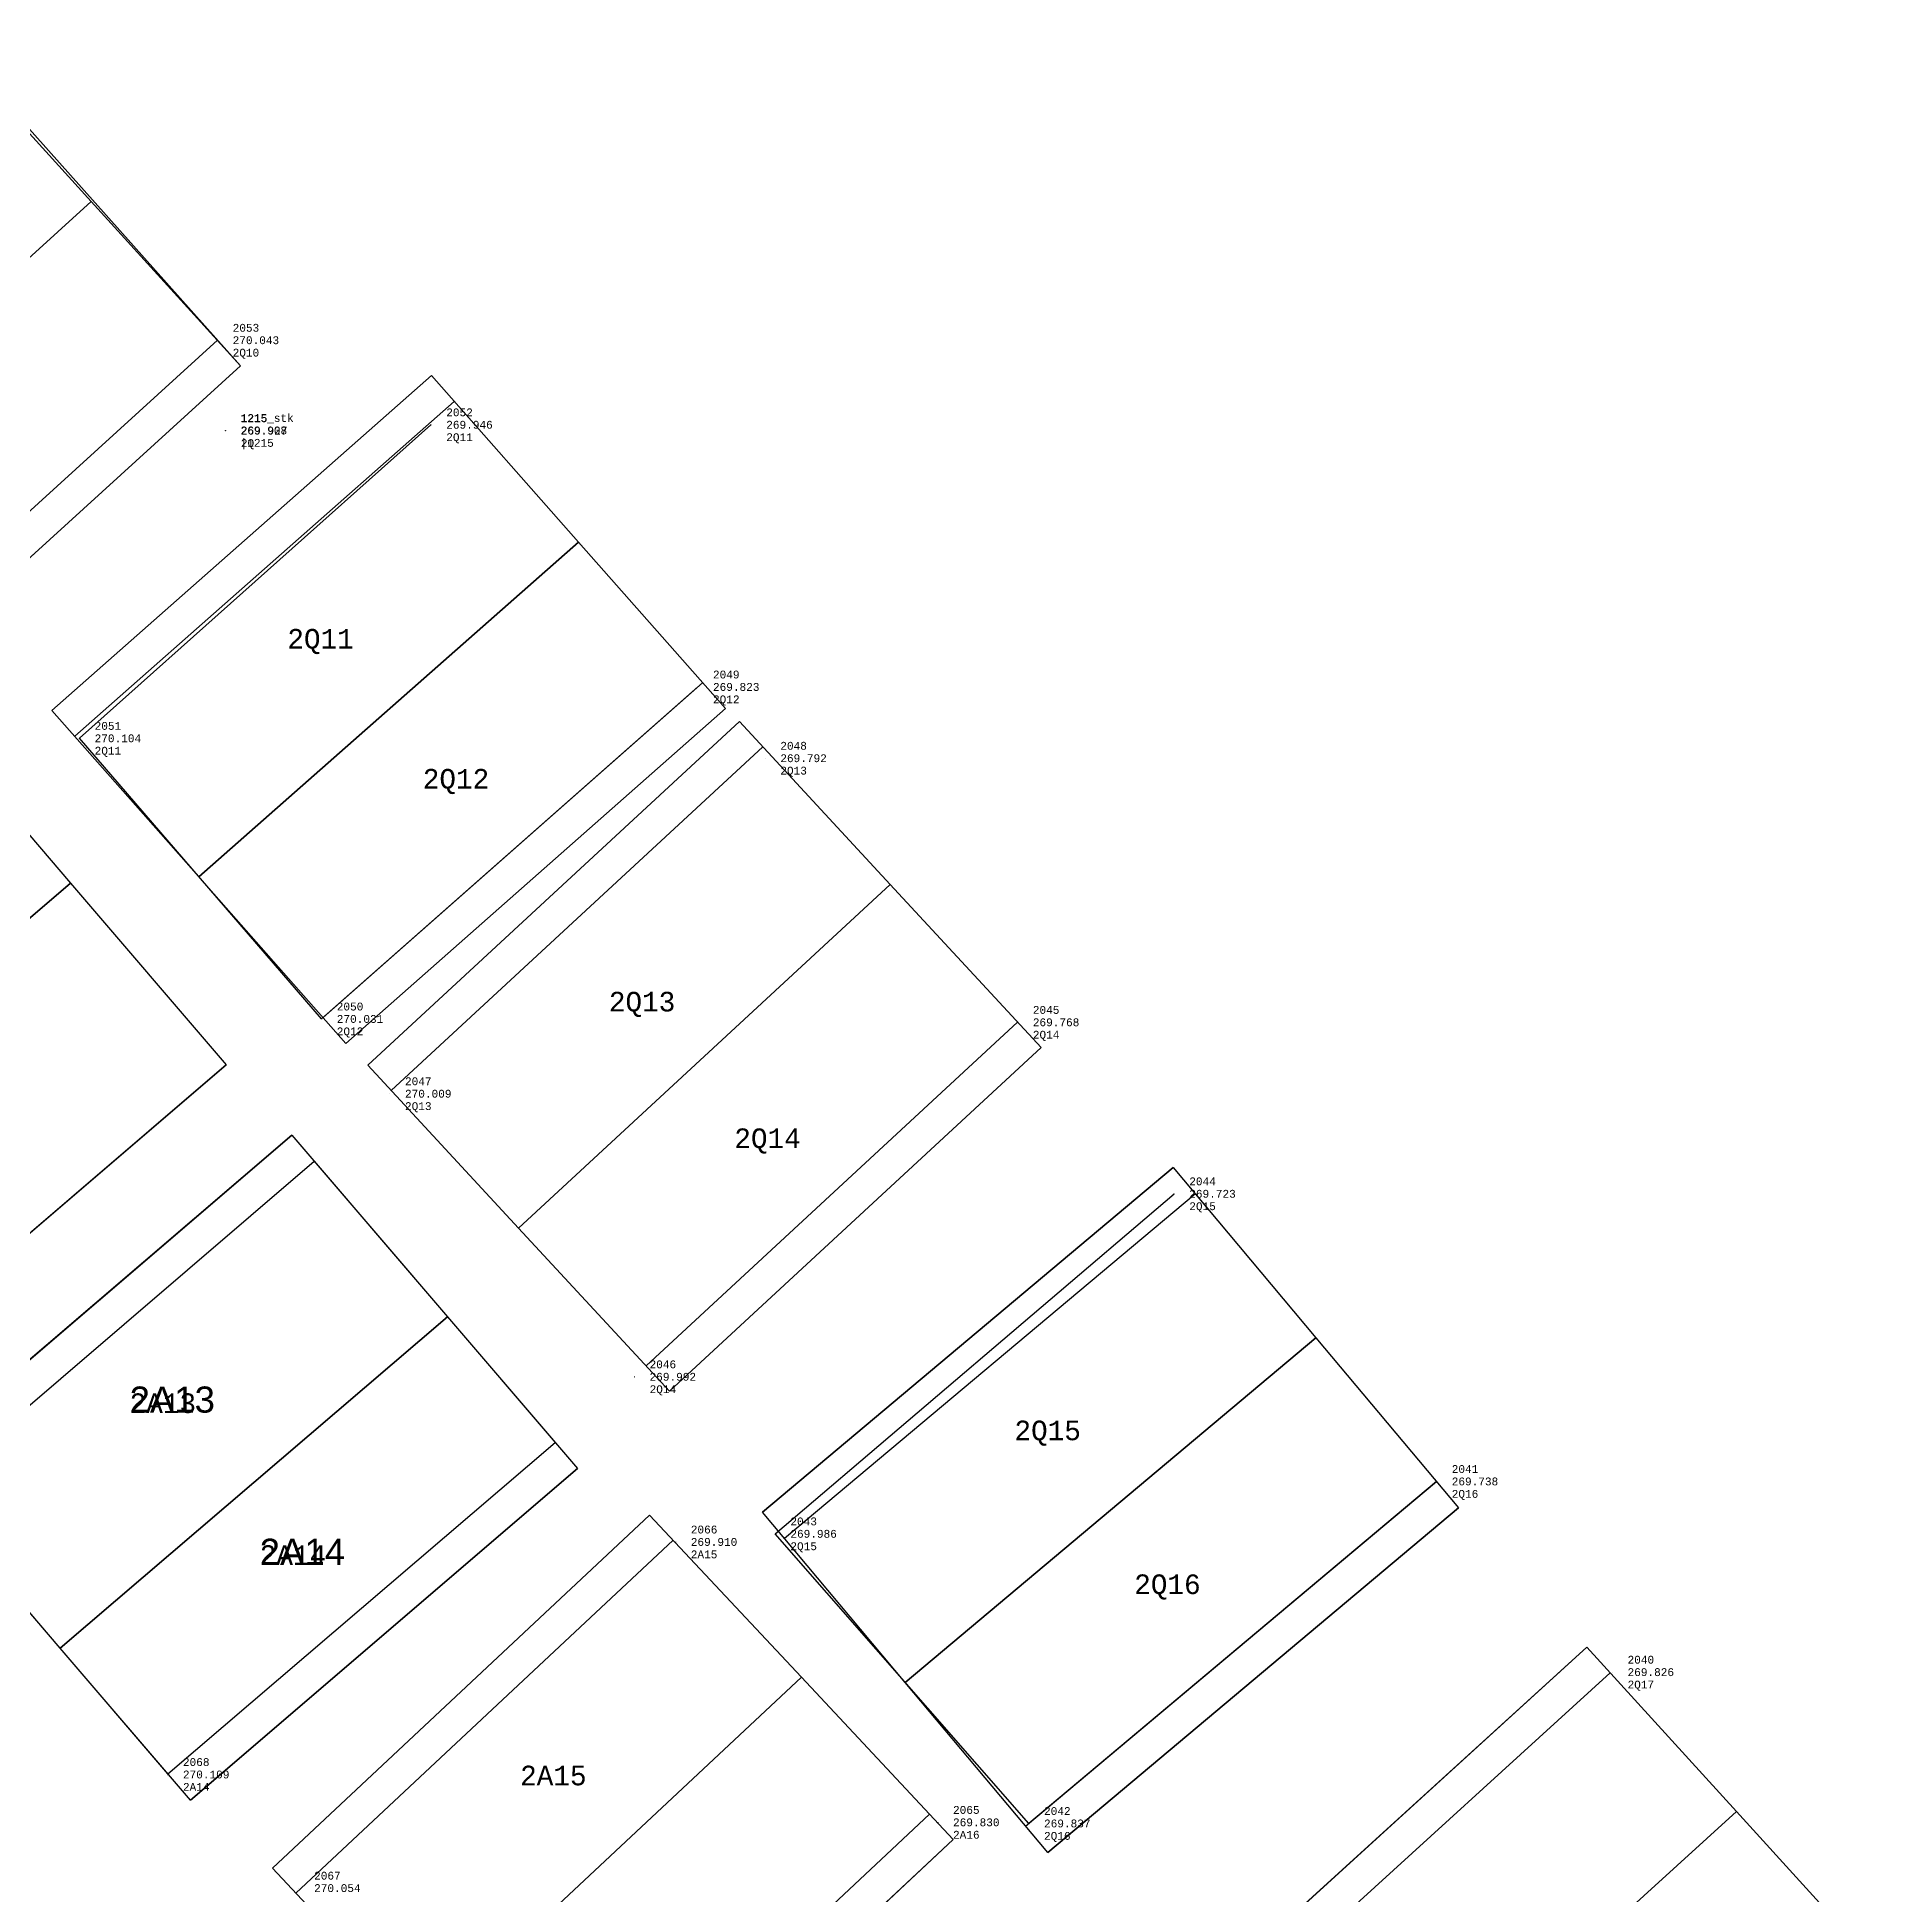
# Model space of a CAD drawing. Extents: x -1000 to 923337, y -51827 to 323191.
# Drawn here: x 333651 to 380809, y 30853 to 78234 of the extents above; entities that cross this region are included whole.
import ezdxf
from ezdxf.enums import TextEntityAlignment as Align

# ---------------------------------------------------------------- set-up
doc = ezdxf.new("R2010")
doc.units = 0
doc.header["$PDMODE"] = 35
doc.header["$PDSIZE"] = 1
doc.linetypes.add('Solid', pattern=[0])
for name, color, linetype, lineweight in [('NUOVE STIVE DIC2023', 3, 'Solid', 30), ('NUOVE STIVE TRACCIATURA', 1, 'Continuous', 30), ('WF ingombro stive 2', 1, 'Continuous', 30), ('WF lato di accesso', 40, 'Continuous', 30), ('WF tracciatura', 30, 'Continuous', 30)]:
    doc.layers.add(name, color=color, linetype=linetype, lineweight=lineweight)
for name, color, linetype in [('pntdesc', 1, 'Continuous'), ('pntelev', 2, 'Continuous'), ('pntno', 3, 'Continuous'), ('punti tracciati', 7, 'Continuous'), ('WF nome aree GPS', 7, 'Continuous'), ('WF_ingombro_stive_2', 1, 'Continuous'), ('WF_lato_di_accesso', 40, 'Continuous'), ('WF_nome_aree_GPS', 7, 'Continuous'), ('WF_tracciatura', 30, 'Continuous')]:
    doc.layers.add(name, color=color, linetype=linetype)
doc.layers.get('punti tracciati').off()
doc.styles.add('FONTSTYLE_1', font='arial.ttf', dxfattribs={"height": 0.2})
doc.styles.add('FONTSTYLE_2', font='arial.ttf', dxfattribs={"height": 0.2})
doc.styles.get("Standard").update_dxf_attribs({"font": 'consola.ttf', "height": 500})

# ---------------------------------------------------------------- blocks, each defined once
blk = doc.blocks.new('Croce___ATS')
at = {"color": 0}
for p, q in [((0, -0.5), (0, 0.5)), ((-0.5, 0), (0.5, 0))]:
    blk.add_line(p, q, dxfattribs=at)
blk = doc.blocks.new('T_P_156')
at = {"color": 7}
blk.add_point((0, 0), dxfattribs=at)
blk.add_blockref('Croce___ATS', (0, 0), dxfattribs=at)
at = {"color": 7, "insert": (0, 0), "char_height": 1.3333, "attachment_point": 7, "style": 'FONTSTYLE_1'}
blk.add_mtext('1150', dxfattribs=at)
blk = doc.blocks.new('T_P_157')
at = {"color": 7}
blk.add_point((0, 0), dxfattribs=at)
blk.add_blockref('Croce___ATS', (0, 0), dxfattribs=at)
at = {"color": 7, "insert": (0, 0), "char_height": 1.3333, "attachment_point": 7, "style": 'FONTSTYLE_1'}
blk.add_mtext('1151', dxfattribs=at)
blk = doc.blocks.new('T_P_158')
at = {"color": 7}
blk.add_point((0, 0), dxfattribs=at)
blk.add_blockref('Croce___ATS', (0, 0), dxfattribs=at)
at = {"color": 7, "insert": (0, 0), "char_height": 1.3333, "attachment_point": 7, "style": 'FONTSTYLE_1'}
blk.add_mtext('1152', dxfattribs=at)
blk = doc.blocks.new('T_P_159')
at = {"color": 7}
blk.add_point((0, 0), dxfattribs=at)
blk.add_blockref('Croce___ATS', (0, 0), dxfattribs=at)
at = {"color": 7, "insert": (0, 0), "char_height": 1.3333, "attachment_point": 7, "style": 'FONTSTYLE_1'}
blk.add_mtext('1153', dxfattribs=at)
blk = doc.blocks.new('T_P_160')
at = {"color": 7}
blk.add_point((0, 0), dxfattribs=at)
blk.add_blockref('Croce___ATS', (0, 0), dxfattribs=at)
at = {"color": 7, "insert": (0, 0), "char_height": 1.3333, "attachment_point": 7, "style": 'FONTSTYLE_1'}
blk.add_mtext('1154', dxfattribs=at)
blk = doc.blocks.new('T_P_163')
at = {"color": 7}
blk.add_point((0, 0), dxfattribs=at)
blk.add_blockref('Croce___ATS', (0, 0), dxfattribs=at)
at = {"color": 7, "insert": (0, 0), "char_height": 1.3333, "attachment_point": 7, "style": 'FONTSTYLE_1'}
blk.add_mtext('1157', dxfattribs=at)
blk = doc.blocks.new('punti tracciatura 2')
at = {"layer": 'WF_ingombro_stive_2', "ltscale": 0.5, "elevation": 270.163, "flags": 128}
for points in [[(1346668.903, -3476.969), (1346672.871, -3481.602), (1346662.998, -3490.059), (1346659.03, -3485.426)], [(1346672.871, -3481.602), (1346676.84, -3486.234), (1346666.967, -3494.692), (1346662.998, -3490.059)]]:
    blk.add_lwpolyline(points, close=True, dxfattribs=at)
at = {"layer": 'WF_ingombro_stive_2', "ltscale": 0.5, "elevation": 270.093, "flags": 128}
for points in [[(1346679.087, -3488.693), (1346682.482, -3492.657), (1346672.609, -3501.114), (1346669.214, -3497.151)], [(1346675.354, -3504.318), (1346672.609, -3501.114), (1346682.482, -3492.657), (1346685.229, -3495.864)]]:
    blk.add_lwpolyline(points, dxfattribs=at)
at = {"layer": 'WF_lato_di_accesso', "ltscale": 0.5}
blk.add_line((1346666.967, -3494.692, 270.163), (1346676.84, -3486.234, 270.163), dxfattribs=at)
at = {"layer": 'WF_tracciatura', "ltscale": 0.5}
for p, q in [((1346669.214, -3497.151, 270.093), (1346679.087, -3488.693, 270.093)), ((1346675.354, -3504.318, 270.093), (1346685.23, -3495.864, 265.21))]:
    blk.add_line(p, q, dxfattribs=at)
at = {"color": 7}
for name, p in [('T_P_163', (1346668.903, -3476.969, 270.163)), ('T_P_160', (1346676.84, -3486.234, 270.163)), ('T_P_159', (1346679.087, -3488.693, 270.093)), ('T_P_156', (1346685.229, -3495.864, 270.093)), ('T_P_158', (1346669.214, -3497.151, 270.093)), ('T_P_157', (1346675.354, -3504.318, 270.093))]:
    blk.add_blockref(name, p, dxfattribs=at)
at = {"layer": 'WF_nome_aree_GPS', "char_height": 0.6667, "attachment_point": 7, "style": 'FONTSTYLE_2'}
for s, insert in [('2A13', (1346674.378, -3495.114, 270.044)), ('2A14', (1346677.696, -3498.987, 270.044))]:
    blk.add_mtext(s, dxfattribs=dict(at, insert=insert))

msp = doc.modelspace()

# ---------------------------------------------------------------- linework, layer by layer
for p in [(338248.9, 70504.2, -2329.4), (338248.9, 70504.2, -2329.4), (343697.2, 68348, -2426.3), (343697.2, 68348, -2426.3), (338451.8, 68203.3, -2464.4), (338451.8, 68203.3, -2464.4), (338458.7, 68197.1, -2445.7), (338458.7, 68197.1, -2445.7), (350501.2, 61661, -2550.1), (350501.2, 61661, -2550.1), (334728.2, 60350.5, -2268.7), (334728.2, 60350.5, -2268.7), (352219.1, 59843, -2580.7), (352219.1, 59843, -2580.7), (340904.9, 53192.6, -2341.5), (340904.9, 53192.6, -2341.5), (358660.6, 53107.1, -2604.5), (358660.6, 53107.1, -2604.5), (342645.2, 51286.2, -2364), (342645.2, 51286.2, -2364), (362650.9, 48733.7, -2649.6), (362650.9, 48733.7, -2649.6), (348884.1, 44065.9, -2380.4), (348884.1, 44065.9, -2380.4), (369346, 41396.6, -2634.5), (369346, 41396.6, -2634.5), (349935.7, 39853.3, -2462.7), (349935.7, 39853.3, -2462.7), (352475.6, 40060.8, -2387.2), (352475.6, 40060.8, -2387.2), (373830.6, 36533, -2546.9), (373830.6, 36533, -2546.9), (336981, 33922.6, -2264.3), (336981, 33922.6, -2264.3), (356624.9, 32701.9, -2542.8), (356624.9, 32701.9, -2542.8), (358946, 32673.3, -2536.3), (358946, 32673.3, -2536.3), (340326.9, 31024.9, -2318.6), (340326.9, 31024.9, -2318.6)]:
    msp.add_point(p)
at = {"layer": 'NUOVE STIVE DIC2023', "lineweight": -3, "elevation": -2329.4}
msp.add_lwpolyline([(338836.5, 69848.8), (329580.9, 61428.4), (322736.5, 69173.8), (332043.9, 77462)], close=True, dxfattribs=at)
at = {"layer": 'NUOVE STIVE DIC2023', "lineweight": -3}
for points, elevation in [([(350501.2, 61661), (340904.9, 53192.6), (334728.2, 60350.5), (343697.2, 68348)], -2550.1), ([(369346, 41396.6), (358946, 32673.3), (352475.6, 40060.8), (362650.9, 48733.7)], -2634.5)]:
    msp.add_lwpolyline(points, dxfattribs=dict(at, elevation=elevation))
at = {"layer": 'NUOVE STIVE TRACCIATURA'}
for points, elevation in [([(331215.7, 78234.4), (335028.4, 74043.8), (325763.6, 65614.4), (321950.9, 69804.9)], -2329.4), ([(335028.4, 74043.8), (338841.1, 69853.3), (329576.3, 61423.8), (325763.6, 65614.4)], -2329.4), ([(343708.8, 69605.3), (347457.5, 65357.4), (337777.9, 56815.4), (334029.2, 61063.3)], -2340.1), ([(347457.5, 65357.4), (351206.1, 61109.5), (341526.5, 52567.5), (337777.9, 56815.4)], -2340.1), ([(351565, 60779.9), (355411.6, 56620.4), (345933.5, 47855.4), (342086.9, 52014.8)], -2395.2), ([(355411.6, 56620.4), (359258.1, 52461), (349780.1, 43695.9), (345933.5, 47855.4)], -2395.2), ([(362629.8, 49403.7), (366270.6, 45063.1), (355790.3, 36272.3), (352149.4, 40613)], -2425.1), ([(366270.6, 45063.1), (369911.5, 40722.4), (359431.2, 31931.7), (355790.3, 36272.3)], -2425.1), ([(349274.9, 40538.9), (353145, 36401.4), (343521.4, 27399.4), (339651.2, 31536.9)], -2349.8), ([(373181.7, 37167.6), (376995.2, 32977.9), (366879.1, 23770.3), (363065.6, 27960)], -2589.3), ([(353145, 36401.4), (357015.2, 32263.9), (347390.6, 23261), (343520.4, 27398.5)], -2349.8), ([(376995.2, 32977.9), (380808.7, 28788.1), (370692.7, 19580.5), (366879.1, 23770.3)], -2589.3)]:
    msp.add_lwpolyline(points, close=True, dxfattribs=dict(at, elevation=elevation))
at = {"layer": 'WF ingombro stive 2'}
for points, elevation in [([(330535.2, 61287.3), (334503.6, 56654.6), (324630.7, 48197.3), (320662.3, 52830)], -1828.7), ([(334503.6, 56654.6), (338472, 52021.9), (328599, 43564.7), (324630.7, 48197.3)], -1828.7), ([(340146, 50232.1), (344114.3, 45599.4), (334241.4, 37142.1), (330273, 41774.8)], -1898.7), ([(344114.3, 45599.4), (347432.2, 41726.1), (337559.2, 33268.9), (334241.4, 37142.1)], -1898.7)]:
    msp.add_lwpolyline(points, close=True, dxfattribs=dict(at, elevation=elevation))
at = {"layer": 'WF lato di accesso'}
for p, q in [((329576.3, 61423.8, -2329.4), (338841.1, 69853.3, -2329.4)), ((343708.8, 69605.3, -2340.1), (334029.2, 61063.3, -2340.1)), ((341526.5, 52567.5, -2340.1), (351206.1, 61109.5, -2340.1)), ((351565, 60779.9, -2395.2), (342086.9, 52014.8, -2395.2)), ((349780.1, 43695.9, -2395.2), (359258.1, 52461, -2395.2)), ((328599, 43564.7, -1828.7), (338472, 52021.9, -1828.7)), ((340146, 50232.1, -1898.7), (330273, 41774.8, -1898.7)), ((362629.8, 49403.7, -2425.1), (352149.4, 40613, -2425.1)), ((337559.2, 33268.9, -1898.7), (347434.6, 41723.3, -6781.3)), ((349274.9, 40538.9, -2349.8), (339651.2, 31536.9, -2349.8)), ((359431.2, 31931.7, -2425.1), (369911.5, 40722.4, -2425.1)), ((373181.7, 37167.6, -2589.3), (363065.6, 27960, -2589.3)), ((347390.6, 23261, -2349.8), (357015.2, 32263.9, -2349.8))]:
    msp.add_line(p, q, dxfattribs=at)
at = {"layer": 'WF tracciatura'}
for p, q in [((328984.1, 62074.7, -2329.4), (338248.9, 70504.2, -2329.4)), ((344291.1, 68945.4, -2340.1), (334611.5, 60403.5, -2340.1)), ((340944.2, 53227.3, -2340.1), (350623.8, 61769.3, -2340.1)), ((352162.5, 60133.8, -2395.2), (342684.4, 51368.8, -2395.2)), ((349182.6, 44342, -2395.2), (358660.6, 53107.1, -2395.2)), ((330846.1, 41105.8, -1898.7), (340719, 49563, -1898.7)), ((363195.3, 48729.5, -2425.1), (352715, 39938.7, -2425.1)), ((336986.3, 33938.1, -1898.7), (346861.7, 42392.5, -6781.3)), ((358865.6, 32605.9, -2425.1), (369346, 41396.6, -2425.1)), ((349876, 39896.2, -2349.8), (340252.4, 30894.3, -2349.8)), ((373774, 36516.8, -2589.3), (363658, 27309.2, -2589.3)), ((346789.4, 23903.7, -2349.8), (356414.1, 32906.6, -2349.8))]:
    msp.add_line(p, q, dxfattribs=at)

# ---------------------------------------------------------------- block references
at = {"layer": 'punti tracciati', "xscale": 1000, "yscale": 1000, "zscale": 1000}
msp.add_blockref('punti tracciatura 2', (-1346338367.3, 3538255.9, -271991), dxfattribs=at)

# ---------------------------------------------------------------- texts
at = {"layer": 'pntdesc'}
for s, p in [('2Q10', (338637.9, 70187.4, -2329.4)), ('2Q10', (338637.9, 70187.4, -2329.4)), ('2Q', (338847.6, 67880.3, -2445.7)), ('2Q', (338847.6, 67880.3, -2445.7)), ('|1215', (338840.8, 67886.5, -2464.4)), ('|1215', (338840.8, 67886.5, -2464.4)), ('2Q11', (344086.1, 68031.2, -2426.3)), ('2Q11', (344086.1, 68031.2, -2426.3)), ('2Q12', (350890.1, 61344.2, -2550.1)), ('2Q12', (350890.1, 61344.2, -2550.1)), ('2Q11', (335117.1, 60033.7, -2268.7)), ('2Q11', (335117.1, 60033.7, -2268.7)), ('2Q13', (352608.1, 59526.3, -2580.7)), ('2Q13', (352608.1, 59526.3, -2580.7)), ('2Q12', (341293.9, 52875.8, -2341.5)), ('2Q12', (341293.9, 52875.8, -2341.5)), ('2Q14', (359049.6, 52790.3, -2604.5)), ('2Q14', (359049.6, 52790.3, -2604.5)), ('2Q13', (343034.2, 50969.4, -2364)), ('2Q13', (343034.2, 50969.4, -2364)), ('2Q15', (363039.8, 48416.9, -2649.6)), ('2Q15', (363039.8, 48416.9, -2649.6)), ('2Q14', (349273, 43749.2, -2380.4)), ('2Q14', (349273, 43749.2, -2380.4)), ('2Q16', (369734.9, 41079.9, -2634.5)), ('2Q16', (369734.9, 41079.9, -2634.5)), ('2Q15', (352864.6, 39744, -2387.2)), ('2Q15', (352864.6, 39744, -2387.2)), ('2A15', (350324.7, 39536.5, -2462.7)), ('2A15', (350324.7, 39536.5, -2462.7)), ('2Q17', (374219.6, 36216.2, -2546.9)), ('2Q17', (374219.6, 36216.2, -2546.9)), ('2A14', (337369.9, 33605.8, -2264.3)), ('2A14', (337369.9, 33605.8, -2264.3)), ('2A16', (357013.9, 32385.1, -2542.8)), ('2A16', (357013.9, 32385.1, -2542.8)), ('2Q16', (359335, 32356.6, -2536.3)), ('2Q16', (359335, 32356.6, -2536.3))]:
    msp.add_text(s, height=200, dxfattribs=at).set_placement(p, align=Align.MIDDLE_LEFT)
at = {"layer": 'pntelev'}
for s, p in [('270.043', (338637.9, 70504.2, -2329.4)), ('270.043', (338637.9, 70504.2, -2329.4)), ('269.908', (338840.8, 68203.3, -2464.4)), ('269.908', (338840.8, 68203.3, -2464.4)), ('269.927', (338847.6, 68197.1, -2445.7)), ('269.927', (338847.6, 68197.1, -2445.7)), ('269.946', (344086.1, 68348, -2426.3)), ('269.946', (344086.1, 68348, -2426.3)), ('269.823', (350890.1, 61661, -2550.1)), ('269.823', (350890.1, 61661, -2550.1)), ('270.104', (335117.1, 60350.5, -2268.7)), ('270.104', (335117.1, 60350.5, -2268.7)), ('269.792', (352608.1, 59843, -2580.7)), ('269.792', (352608.1, 59843, -2580.7)), ('270.031', (341293.9, 53192.6, -2341.5)), ('270.031', (341293.9, 53192.6, -2341.5)), ('269.768', (359049.6, 53107.1, -2604.5)), ('269.768', (359049.6, 53107.1, -2604.5)), ('270.009', (343034.2, 51286.2, -2364)), ('270.009', (343034.2, 51286.2, -2364)), ('269.723', (363039.8, 48733.7, -2649.6)), ('269.723', (363039.8, 48733.7, -2649.6)), ('269.992', (349273, 44065.9, -2380.4)), ('269.992', (349273, 44065.9, -2380.4)), ('269.738', (369734.9, 41396.6, -2634.5)), ('269.738', (369734.9, 41396.6, -2634.5)), ('269.910', (350324.7, 39853.3, -2462.7)), ('269.910', (350324.7, 39853.3, -2462.7)), ('269.986', (352864.6, 40060.8, -2387.2)), ('269.986', (352864.6, 40060.8, -2387.2)), ('269.826', (374219.6, 36533, -2546.9)), ('269.826', (374219.6, 36533, -2546.9)), ('270.109', (337369.9, 33922.6, -2264.3)), ('270.109', (337369.9, 33922.6, -2264.3)), ('269.830', (357013.9, 32701.9, -2542.8)), ('269.830', (357013.9, 32701.9, -2542.8)), ('269.837', (359335, 32673.3, -2536.3)), ('269.837', (359335, 32673.3, -2536.3)), ('270.054', (340715.9, 31024.9, -2318.6)), ('270.054', (340715.9, 31024.9, -2318.6))]:
    msp.add_text(s, height=200, dxfattribs=at).set_placement(p, align=Align.MIDDLE_LEFT)
at = {"layer": 'pntno'}
for s, p in [('2053', (338637.9, 70821, -2329.4)), ('2053', (338637.9, 70821, -2329.4)), ('2052', (344086.1, 68664.7, -2426.3)), ('2052', (344086.1, 68664.7, -2426.3)), ('1215_stk', (338840.8, 68520.1, -2464.4)), ('1215_stk', (338840.8, 68520.1, -2464.4)), ('1215', (338847.6, 68513.8, -2445.7)), ('1215', (338847.6, 68513.8, -2445.7)), ('2049', (350890.1, 61977.8, -2550.1)), ('2049', (350890.1, 61977.8, -2550.1)), ('2051', (335117.1, 60667.3, -2268.7)), ('2051', (335117.1, 60667.3, -2268.7)), ('2048', (352608.1, 60159.8, -2580.7)), ('2048', (352608.1, 60159.8, -2580.7)), ('2050', (341293.9, 53509.4, -2341.5)), ('2050', (341293.9, 53509.4, -2341.5)), ('2045', (359049.6, 53423.8, -2604.5)), ('2045', (359049.6, 53423.8, -2604.5)), ('2047', (343034.2, 51603, -2364)), ('2047', (343034.2, 51603, -2364)), ('2044', (363039.8, 49050.4, -2649.6)), ('2044', (363039.8, 49050.4, -2649.6)), ('2046', (349273, 44382.7, -2380.4)), ('2046', (349273, 44382.7, -2380.4)), ('2041', (369734.9, 41713.4, -2634.5)), ('2041', (369734.9, 41713.4, -2634.5)), ('2043', (352864.6, 40377.5, -2387.2)), ('2043', (352864.6, 40377.5, -2387.2)), ('2066', (350324.7, 40170, -2462.7)), ('2066', (350324.7, 40170, -2462.7)), ('2040', (374219.6, 36849.8, -2546.9)), ('2040', (374219.6, 36849.8, -2546.9)), ('2068', (337369.9, 34239.4, -2264.3)), ('2068', (337369.9, 34239.4, -2264.3)), ('2065', (357013.9, 33018.7, -2542.8)), ('2065', (357013.9, 33018.7, -2542.8)), ('2042', (359335, 32990.1, -2536.3)), ('2042', (359335, 32990.1, -2536.3)), ('2067', (340715.9, 31341.6, -2318.6)), ('2067', (340715.9, 31341.6, -2318.6))]:
    msp.add_text(s, height=200, dxfattribs=at).set_placement(p, align=Align.MIDDLE_LEFT)
at = {"layer": 'WF nome aree GPS'}
for s, p in [('2Q11', (340033, 62640, -0.4)), ('2Q12', (343487.6, 59069.4, -0.4)), ('2Q13', (348234.7, 53384.7, -0.4)), ('2Q14', (351434.7, 49900.2, -0.4)), ('2A13', (336009.9, 43142.4, -1947.5)), ('2Q15', (358580.6, 42448, -0.4)), ('2A14', (339327.7, 39269.1, -1947.5)), ('2Q16', (361635.7, 38525.1, -0.4)), ('2A15', (345971, 33646.5, -0.4))]:
    msp.add_text(s, height=500, dxfattribs=at).set_placement(p)

doc.saveas('drawing.dxf')
